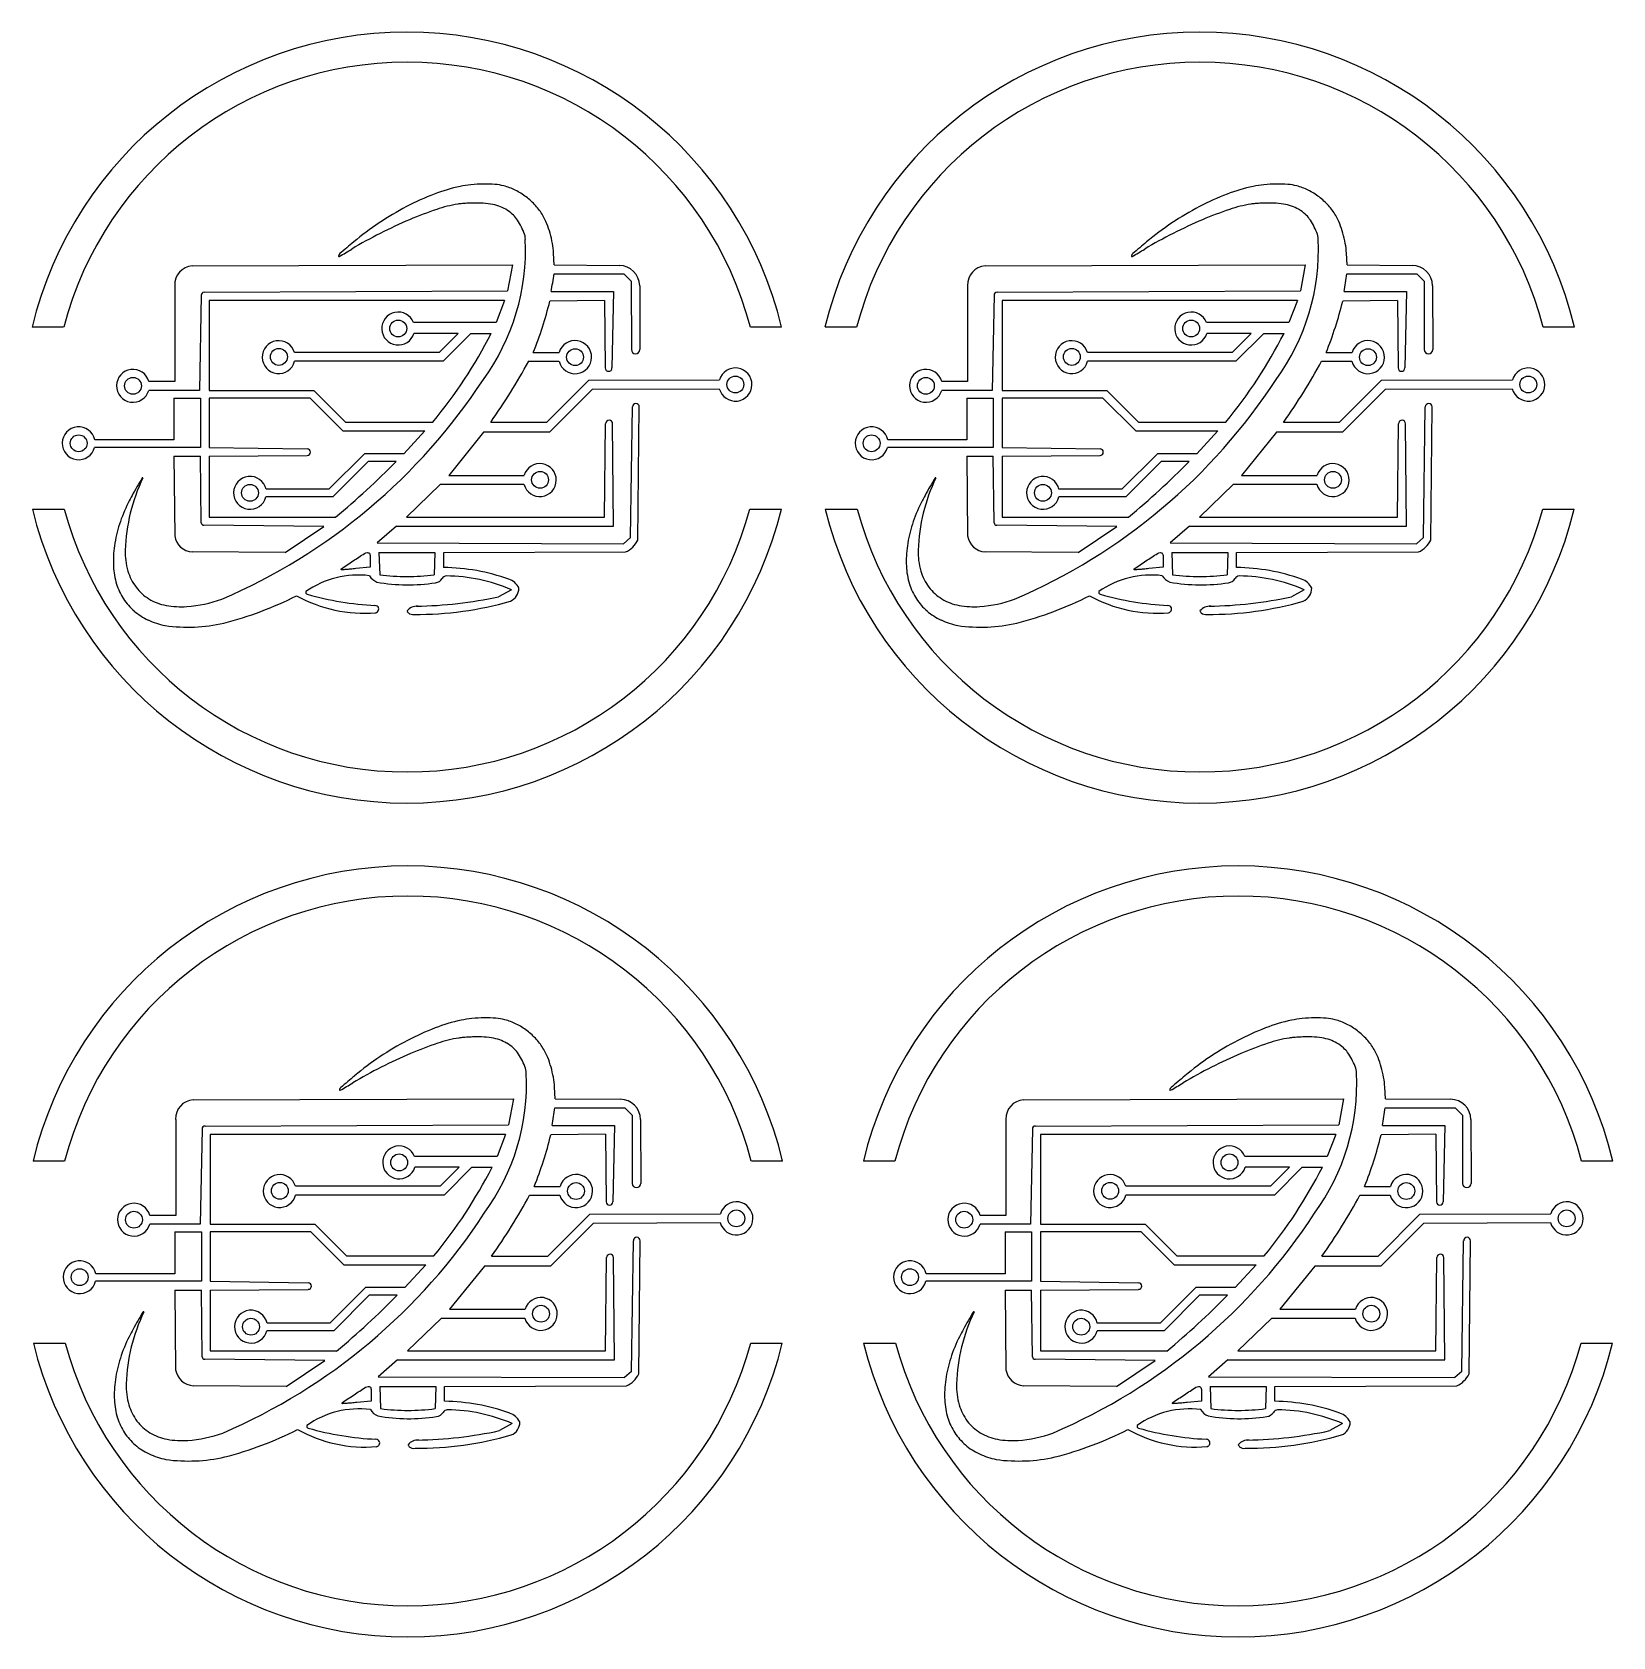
# Model space of a CAD drawing. Extents: x 3 to 124, y 2 to 124.
# Drawn here: x 65.7 to 124.2, y 2.4 to 61.8 of the extents above; entities that cross this region are included whole.
import ezdxf

# ---------------------------------------------------------------- set-up
doc = ezdxf.new("R2010")
doc.units = 0
doc.header["$MEASUREMENT"] = 0

msp = doc.modelspace()

# ---------------------------------------------------------------- linework, layer by layer
for p, q in [((85.043, 53.15), (85.017, 53.585)), ((114.356, 53.15), (114.33, 53.585)), ((72.287, 51.838), (72.287, 48.512)), ((83.208, 51.838), (72.287, 51.838)), ((101.6, 51.838), (101.6, 48.512)), ((112.522, 51.838), (101.6, 51.838)), ((78.561, 42.516), (80.629, 42.516)), ((107.874, 42.516), (109.942, 42.516)), ((83.456, 41.146), (82.984, 40.883)), ((112.769, 41.146), (112.297, 40.883)), ((85.078, 22.32), (85.053, 22.756)), ((115.774, 22.32), (115.748, 22.756)), ((72.323, 21.008), (72.323, 17.682)), ((83.244, 21.008), (72.323, 21.008)), ((103.018, 21.008), (103.018, 17.682)), ((113.939, 21.008), (103.018, 21.008)), ((78.596, 11.686), (80.665, 11.686)), ((109.292, 11.686), (111.36, 11.686)), ((83.491, 10.316), (83.02, 10.053)), ((114.187, 10.316), (113.715, 10.053))]:
    msp.add_line(p, q)
at = {"linetype": 'Continuous'}
for p, q in [((71.656, 53.116), (83.494, 53.15)), ((83.494, 53.15), (83.313, 52.189)), ((85.033, 52.822), (87.613, 52.822)), ((85.043, 53.15), (87.446, 53.135)), ((87.887, 52.548), (87.613, 52.822)), ((100.969, 53.116), (112.807, 53.15)), ((112.807, 53.15), (112.626, 52.189)), ((114.347, 52.822), (116.926, 52.822)), ((114.356, 53.15), (116.759, 53.135)), ((117.2, 52.548), (116.926, 52.822)), ((71.011, 52.391), (71.011, 48.84)), ((87.887, 52.548), (87.892, 50.025)), ((88.2, 52.384), (88.204, 50.026)), ((100.324, 52.391), (100.324, 48.84)), ((117.2, 52.548), (117.206, 50.025)), ((117.513, 52.384), (117.517, 50.026)), ((71.987, 52.035), (71.922, 48.512)), ((72.098, 52.141), (83.313, 52.189)), ((83.208, 51.838), (82.89, 51.018)), ((86.903, 51.84), (84.879, 51.815)), ((84.931, 52.166), (87.232, 52.166)), ((86.903, 51.84), (86.93, 49.342)), ((87.232, 52.166), (87.176, 49.342)), ((101.3, 52.035), (101.235, 48.512)), ((101.411, 52.141), (112.626, 52.189)), ((112.522, 51.838), (112.203, 51.018)), ((116.216, 51.84), (114.192, 51.815)), ((114.244, 52.166), (116.545, 52.166)), ((116.216, 51.84), (116.243, 49.342)), ((116.545, 52.166), (116.489, 49.342)), ((66.905, 50.85), (65.739, 50.85)), ((82.89, 51.018), (79.842, 51.018)), ((81.49, 50.62), (79.855, 50.62)), ((81.49, 50.62), (80.792, 49.917)), ((81.959, 50.62), (80.932, 49.59)), ((81.959, 50.62), (82.708, 50.62)), ((93.448, 50.85), (92.292, 50.85)), ((96.218, 50.85), (95.052, 50.85)), ((112.203, 51.018), (109.155, 51.018)), ((110.803, 50.62), (109.168, 50.62)), ((110.803, 50.62), (110.105, 49.917)), ((111.272, 50.62), (110.245, 49.59)), ((111.272, 50.62), (112.021, 50.62)), ((122.761, 50.85), (121.605, 50.85)), ((80.792, 49.917), (75.438, 49.917)), ((84.266, 49.915), (85.222, 49.915)), ((110.105, 49.917), (104.751, 49.917)), ((113.58, 49.915), (114.535, 49.915)), ((80.932, 49.59), (75.444, 49.59)), ((84.096, 49.59), (85.217, 49.59)), ((110.245, 49.59), (104.757, 49.59)), ((113.409, 49.59), (114.53, 49.59)), ((71.011, 48.84), (70.056, 48.84)), ((86.316, 48.887), (84.764, 47.333)), ((86.316, 48.887), (91.149, 48.902)), ((100.324, 48.84), (99.369, 48.84)), ((115.629, 48.887), (114.077, 47.333)), ((115.629, 48.887), (120.463, 48.902)), ((71.922, 48.512), (70.052, 48.512)), ((70.976, 48.231), (70.976, 46.685)), ((70.976, 48.231), (71.959, 48.231)), ((71.959, 48.231), (71.959, 46.404)), ((72.287, 48.512), (76.153, 48.512)), ((76.013, 48.231), (72.287, 48.231)), ((72.287, 48.231), (72.287, 46.405)), ((76.013, 48.231), (77.228, 47.013)), ((76.153, 48.512), (77.322, 47.341)), ((84.866, 46.966), (86.457, 48.559)), ((86.457, 48.559), (91.144, 48.577)), ((101.235, 48.512), (99.365, 48.512)), ((100.289, 48.231), (100.289, 46.685)), ((100.289, 48.231), (101.272, 48.231)), ((101.272, 48.231), (101.272, 46.404)), ((101.6, 48.512), (105.467, 48.512)), ((105.326, 48.231), (101.6, 48.231)), ((101.6, 48.231), (101.6, 46.405)), ((105.326, 48.231), (106.541, 47.013)), ((105.467, 48.512), (106.635, 47.341)), ((114.179, 46.966), (115.77, 48.559)), ((115.77, 48.559), (120.457, 48.577)), ((87.863, 43.07), (87.931, 47.905)), ((88.13, 42.982), (88.185, 47.902)), ((117.176, 43.07), (117.244, 47.905)), ((117.443, 42.982), (117.498, 47.902)), ((77.228, 47.013), (80.257, 47.013)), ((77.322, 47.341), (80.555, 47.345)), ((79.48, 46.17), (80.257, 47.013)), ((82.427, 46.966), (81.139, 45.373)), ((84.866, 46.966), (82.427, 46.966)), ((82.692, 47.333), (84.764, 47.333)), ((86.903, 43.828), (86.941, 47.281)), ((87.231, 43.5), (87.201, 47.279)), ((106.541, 47.013), (109.57, 47.013)), ((106.635, 47.341), (109.869, 47.345)), ((108.793, 46.17), (109.57, 47.013)), ((111.74, 46.966), (110.452, 45.373)), ((114.179, 46.966), (111.74, 46.966)), ((112.005, 47.333), (114.077, 47.333)), ((116.216, 43.828), (116.254, 47.281)), ((116.544, 43.5), (116.514, 47.279)), ((71.959, 46.404), (68.05, 46.404)), ((70.976, 46.685), (68.056, 46.685)), ((72.287, 46.405), (75.907, 46.352)), ((101.272, 46.404), (97.363, 46.404)), ((100.289, 46.685), (97.369, 46.685)), ((101.6, 46.405), (105.22, 46.352)), ((70.976, 46.076), (71.959, 46.076)), ((70.976, 46.076), (71.01, 43.134)), ((71.988, 43.617), (71.959, 46.076)), ((72.287, 46.076), (75.906, 46.107)), ((72.287, 46.076), (72.287, 43.828)), ((78.03, 46.17), (76.707, 44.858)), ((78.165, 45.889), (76.856, 44.577)), ((79.48, 46.17), (78.03, 46.17)), ((79.197, 45.887), (78.165, 45.889)), ((100.289, 46.076), (101.272, 46.076)), ((100.289, 46.076), (100.323, 43.134)), ((101.302, 43.617), (101.272, 46.076)), ((101.6, 46.076), (105.219, 46.107)), ((101.6, 46.076), (101.6, 43.828)), ((107.343, 46.17), (106.02, 44.858)), ((107.478, 45.889), (106.169, 44.577)), ((108.793, 46.17), (107.343, 46.17)), ((108.51, 45.887), (107.478, 45.889)), ((81.139, 45.373), (83.928, 45.373)), ((110.452, 45.373), (113.241, 45.373)), ((76.856, 44.577), (74.384, 44.577)), ((76.707, 44.858), (74.388, 44.858)), ((80.836, 45.041), (79.584, 43.828)), ((80.836, 45.041), (83.923, 45.041)), ((106.169, 44.577), (103.697, 44.577)), ((106.02, 44.858), (103.701, 44.858)), ((110.15, 45.041), (108.897, 43.828)), ((110.15, 45.041), (113.236, 45.041)), ((65.75, 44.123), (66.926, 44.123)), ((92.271, 44.123), (93.437, 44.123)), ((95.063, 44.123), (96.239, 44.123)), ((121.584, 44.123), (122.75, 44.123)), ((76.526, 43.476), (72.091, 43.526)), ((72.287, 43.828), (76.959, 43.828)), ((75.097, 42.516), (76.526, 43.476)), ((79.215, 43.5), (78.494, 42.874)), ((79.215, 43.5), (87.231, 43.5)), ((79.584, 43.828), (86.903, 43.828)), ((105.839, 43.476), (101.404, 43.526)), ((101.6, 43.828), (106.272, 43.828)), ((104.41, 42.516), (105.839, 43.476)), ((108.528, 43.5), (107.807, 42.874)), ((108.528, 43.5), (116.544, 43.5)), ((108.897, 43.828), (116.216, 43.828)), ((78.494, 42.874), (87.6, 42.844)), ((87.863, 43.07), (87.6, 42.844)), ((107.807, 42.874), (116.914, 42.844)), ((117.176, 43.07), (116.914, 42.844)), ((75.097, 42.516), (71.661, 42.543)), ((78.561, 42.516), (78.588, 41.697)), ((80.629, 42.516), (80.602, 41.697)), ((80.954, 42.517), (87.676, 42.539)), ((80.954, 41.967), (80.954, 42.517)), ((104.41, 42.516), (100.974, 42.543)), ((107.874, 42.516), (107.901, 41.697)), ((109.942, 42.516), (109.915, 41.697)), ((110.267, 42.517), (116.989, 42.539)), ((110.267, 41.967), (110.267, 42.517)), ((71.691, 22.286), (83.53, 22.32)), ((83.53, 22.32), (83.349, 21.36)), ((85.069, 21.992), (87.648, 21.992)), ((85.078, 22.32), (87.482, 22.306)), ((87.922, 21.718), (87.648, 21.992)), ((102.387, 22.286), (114.225, 22.32)), ((114.225, 22.32), (114.044, 21.36)), ((115.764, 21.992), (118.344, 21.992)), ((115.774, 22.32), (118.177, 22.306)), ((118.618, 21.718), (118.344, 21.992)), ((71.047, 21.561), (71.047, 18.01)), ((87.922, 21.718), (87.928, 19.196)), ((88.236, 21.554), (88.239, 19.196)), ((101.742, 21.561), (101.742, 18.01)), ((118.618, 21.718), (118.623, 19.196)), ((118.931, 21.554), (118.934, 19.196)), ((72.022, 21.205), (71.957, 17.682)), ((72.134, 21.312), (83.349, 21.36)), ((83.244, 21.008), (82.926, 20.189)), ((86.939, 21.01), (84.915, 20.985)), ((84.967, 21.336), (87.268, 21.336)), ((86.939, 21.01), (86.966, 18.512)), ((87.268, 21.336), (87.211, 18.512)), ((102.718, 21.205), (102.653, 17.682)), ((102.829, 21.312), (114.044, 21.36)), ((113.939, 21.008), (113.621, 20.189)), ((117.634, 21.01), (115.61, 20.985)), ((115.662, 21.336), (117.963, 21.336)), ((117.634, 21.01), (117.661, 18.512)), ((117.963, 21.336), (117.906, 18.512)), ((82.926, 20.189), (79.877, 20.189)), ((113.621, 20.189), (110.573, 20.189)), ((66.941, 20.02), (65.774, 20.02)), ((81.526, 19.79), (79.891, 19.79)), ((81.526, 19.79), (80.828, 19.088)), ((81.995, 19.79), (80.967, 18.76)), ((81.995, 19.79), (82.743, 19.79)), ((93.484, 20.02), (92.328, 20.02)), ((97.636, 20.02), (96.47, 20.02)), ((112.221, 19.79), (110.586, 19.79)), ((112.221, 19.79), (111.523, 19.088)), ((112.69, 19.79), (111.663, 18.76)), ((112.69, 19.79), (113.439, 19.79)), ((124.179, 20.02), (123.023, 20.02)), ((80.828, 19.088), (75.474, 19.088)), ((84.302, 19.086), (85.258, 19.086)), ((111.523, 19.088), (106.169, 19.088)), ((114.997, 19.086), (115.953, 19.086)), ((80.967, 18.76), (75.48, 18.76)), ((84.132, 18.76), (85.253, 18.76)), ((111.663, 18.76), (106.175, 18.76)), ((114.827, 18.76), (115.948, 18.76)), ((71.047, 18.01), (70.091, 18.01)), ((86.352, 18.057), (84.8, 16.503)), ((86.352, 18.057), (91.185, 18.073)), ((101.742, 18.01), (100.787, 18.01)), ((117.047, 18.057), (115.495, 16.503)), ((117.047, 18.057), (121.88, 18.073)), ((71.957, 17.682), (70.088, 17.682)), ((71.011, 17.401), (71.011, 15.856)), ((71.011, 17.401), (71.995, 17.401)), ((71.995, 17.401), (71.995, 15.574)), ((72.323, 17.682), (76.189, 17.682)), ((76.048, 17.401), (72.323, 17.401)), ((72.323, 17.401), (72.323, 15.576)), ((76.048, 17.401), (77.264, 16.183)), ((76.189, 17.682), (77.357, 16.511)), ((84.902, 16.137), (86.492, 17.729)), ((86.492, 17.729), (91.18, 17.747)), ((102.653, 17.682), (100.783, 17.682)), ((101.707, 17.401), (101.707, 15.856)), ((101.707, 17.401), (102.69, 17.401)), ((102.69, 17.401), (102.69, 15.574)), ((103.018, 17.682), (106.884, 17.682)), ((106.744, 17.401), (103.018, 17.401)), ((103.018, 17.401), (103.018, 15.576)), ((106.744, 17.401), (107.959, 16.183)), ((106.884, 17.682), (108.053, 16.511)), ((115.597, 16.137), (117.188, 17.729)), ((117.188, 17.729), (121.875, 17.747)), ((87.899, 12.24), (87.966, 17.076)), ((88.166, 12.152), (88.221, 17.073)), ((118.594, 12.24), (118.661, 17.076)), ((118.861, 12.152), (118.916, 17.073)), ((77.264, 16.183), (80.293, 16.183)), ((77.357, 16.511), (80.591, 16.515)), ((79.515, 15.34), (80.293, 16.183)), ((82.462, 16.137), (81.175, 14.544)), ((84.902, 16.137), (82.462, 16.137)), ((82.727, 16.503), (84.8, 16.503)), ((86.939, 12.998), (86.977, 16.451)), ((87.266, 12.67), (87.236, 16.45)), ((107.959, 16.183), (110.988, 16.183)), ((108.053, 16.511), (111.286, 16.515)), ((110.211, 15.34), (110.988, 16.183)), ((113.158, 16.137), (111.87, 14.544)), ((115.597, 16.137), (113.158, 16.137)), ((113.423, 16.503), (115.495, 16.503)), ((117.634, 12.998), (117.672, 16.451)), ((117.962, 12.67), (117.932, 16.45)), ((71.995, 15.574), (68.086, 15.574)), ((71.011, 15.856), (68.091, 15.856)), ((72.323, 15.576), (75.943, 15.522)), ((102.69, 15.574), (98.781, 15.574)), ((101.707, 15.856), (98.787, 15.856)), ((103.018, 15.576), (106.638, 15.522)), ((71.011, 15.247), (71.995, 15.247)), ((71.011, 15.247), (71.045, 12.305)), ((72.024, 12.787), (71.995, 15.247)), ((72.323, 15.247), (75.942, 15.277)), ((72.323, 15.247), (72.323, 12.998)), ((78.065, 15.34), (76.742, 14.029)), ((78.201, 15.059), (76.892, 13.747)), ((79.515, 15.34), (78.065, 15.34)), ((79.233, 15.057), (78.201, 15.059)), ((101.707, 15.247), (102.69, 15.247)), ((101.707, 15.247), (101.74, 12.305)), ((102.719, 12.787), (102.69, 15.247)), ((103.018, 15.247), (106.637, 15.277)), ((103.018, 15.247), (103.018, 12.998)), ((108.761, 15.34), (107.438, 14.029)), ((108.896, 15.059), (107.587, 13.747)), ((110.211, 15.34), (108.761, 15.34)), ((109.928, 15.057), (108.896, 15.059)), ((81.175, 14.544), (83.963, 14.544)), ((111.87, 14.544), (114.659, 14.544)), ((76.892, 13.747), (74.42, 13.747)), ((76.742, 14.029), (74.424, 14.029)), ((80.872, 14.212), (79.619, 12.998)), ((80.872, 14.212), (83.958, 14.212)), ((107.587, 13.747), (105.115, 13.747)), ((107.438, 14.029), (105.119, 14.029)), ((111.567, 14.212), (110.315, 12.998)), ((111.567, 14.212), (114.654, 14.212)), ((65.785, 13.293), (66.962, 13.293)), ((92.306, 13.293), (93.473, 13.293)), ((96.48, 13.293), (97.657, 13.293)), ((123.002, 13.293), (124.168, 13.293)), ((76.561, 12.647), (72.127, 12.697)), ((72.323, 12.998), (76.995, 12.998)), ((75.132, 11.686), (76.561, 12.647)), ((79.251, 12.67), (78.53, 12.044)), ((79.251, 12.67), (87.266, 12.67)), ((79.619, 12.998), (86.939, 12.998)), ((107.257, 12.647), (102.822, 12.697)), ((103.018, 12.998), (107.69, 12.998)), ((105.828, 11.686), (107.257, 12.647)), ((109.946, 12.67), (109.225, 12.044)), ((109.946, 12.67), (117.962, 12.67)), ((110.315, 12.998), (117.634, 12.998)), ((78.53, 12.044), (87.636, 12.014)), ((87.899, 12.24), (87.636, 12.014)), ((109.225, 12.044), (118.331, 12.014)), ((118.594, 12.24), (118.331, 12.014)), ((75.132, 11.686), (71.697, 11.713)), ((78.596, 11.686), (78.624, 10.868)), ((80.665, 11.686), (80.638, 10.868)), ((80.989, 11.687), (87.711, 11.71)), ((80.989, 11.138), (80.989, 11.687)), ((105.828, 11.686), (102.392, 11.713)), ((109.292, 11.686), (109.319, 10.868)), ((111.36, 11.686), (111.333, 10.868)), ((111.685, 11.687), (118.407, 11.71)), ((111.685, 11.138), (111.685, 11.687))]:
    msp.add_line(p, q, dxfattribs=at)
for points in [[(78.237, 42.244), (78.237, 41.972), (77.71, 41.923, -0.001614), (77.507, 41.904, -0.002616), (77.334, 41.89, -0.000411), (77.181, 41.879, -0.181257), (77.172, 41.882, -0.516437), (77.173, 41.921, -0.002096), (77.605, 42.21, -0.003399), (78.028, 42.486, -0.143626), (78.131, 42.516, -0.092815), (78.189, 42.505, -0.210656), (78.22, 42.474, -0.084443), (78.234, 42.408, -0.008285)], [(107.55, 42.244), (107.55, 41.972), (107.023, 41.923, -0.001614), (106.82, 41.904, -0.002616), (106.647, 41.89, -0.000411), (106.495, 41.879, -0.181257), (106.485, 41.882, -0.516437), (106.486, 41.921, -0.002096), (106.918, 42.21, -0.003399), (107.342, 42.486, -0.143626), (107.444, 42.516, -0.092815), (107.502, 42.505, -0.210656), (107.533, 42.474, -0.084443), (107.547, 42.408, -0.008285)], [(78.272, 11.415), (78.272, 11.143), (77.745, 11.093, -0.001614), (77.542, 11.075, -0.002616), (77.37, 11.061, -0.000411), (77.217, 11.049, -0.181257), (77.207, 11.052, -0.516437), (77.208, 11.092, -0.002096), (77.64, 11.38, -0.003399), (78.064, 11.656, -0.143626), (78.167, 11.686, -0.092815), (78.225, 11.675, -0.210656), (78.256, 11.644, -0.084443), (78.269, 11.578, -0.008285)], [(108.967, 11.415), (108.967, 11.143), (108.44, 11.093, -0.001614), (108.238, 11.075, -0.002616), (108.065, 11.061, -0.000411), (107.912, 11.049, -0.181257), (107.903, 11.052, -0.516437), (107.904, 11.092, -0.002096), (108.336, 11.38, -0.003399), (108.759, 11.656, -0.143626), (108.862, 11.686, -0.092815), (108.92, 11.675, -0.210656), (108.951, 11.644, -0.084443), (108.965, 11.578, -0.008285)]]:
    msp.add_lwpolyline(points, format="xyb", close=True)
for centre in [(79.274, 50.8), (108.587, 50.8), (74.863, 49.751), (85.811, 49.743), (104.176, 49.751), (115.124, 49.743), (69.468, 48.683), (91.738, 48.73), (98.781, 48.683), (121.051, 48.73), (67.461, 46.557), (96.774, 46.557), (84.517, 45.206), (113.831, 45.206), (73.794, 44.726), (103.108, 44.726), (79.31, 19.97), (110.005, 19.97), (74.898, 18.921), (85.846, 18.913), (105.593, 18.921), (116.541, 18.913), (69.504, 17.853), (91.773, 17.901), (100.199, 17.853), (122.469, 17.901), (67.497, 15.727), (98.192, 15.727), (84.553, 14.377), (115.248, 14.377), (73.83, 13.897), (104.525, 13.897)]:
    msp.add_circle(centre, 0.312, dxfattribs=at)
for centre, radius, start, end in [((79.593, 47.509), 14.252, 13.55735, 166.44265), ((108.906, 47.509), 14.252, 13.55735, 166.44265), ((79.599, 47.527), 13.121, 14.67008, 165.32992), ((108.912, 47.527), 13.121, 14.67008, 165.32992), ((75.795, 53.727), 8.186, 324.03119, 2.58511), ((105.108, 53.727), 8.186, 324.03119, 2.58511), ((71.703, 52.425), 0.693, 93.89622, 182.78286), ((23.764, 62.032), 61.958, 350.8374, 351.4512), ((87.438, 52.373), 0.762, 0.77569, 89.39585), ((101.016, 52.425), 0.693, 93.89622, 182.78286), ((53.077, 62.032), 61.958, 350.8374, 351.4512), ((116.751, 52.373), 0.762, 0.77569, 89.39585), ((72.095, 52.033), 0.109, 88.34655, 178.94377), ((70.98, 55.251), 14.318, 338.12106, 346.1145), ((101.408, 52.033), 0.109, 88.34655, 178.94377), ((100.293, 55.251), 14.318, 338.12106, 346.1145), ((79.274, 50.8), 0.608, 21.06215, 342.82907), ((108.587, 50.8), 0.608, 21.06215, 342.82907), ((66.738, 58.77), 17.93, 320.41416, 332.96393), ((96.051, 58.77), 17.93, 320.41416, 332.96393), ((74.855, 49.743), 0.608, 16.66224, 345.38301), ((85.811, 49.743), 0.613, 194.51174, 163.69197), ((88.048, 50.026), 0.156, 180.13029, 0.08575), ((104.169, 49.743), 0.608, 16.66224, 345.38301), ((115.124, 49.743), 0.613, 194.51174, 163.69197), ((117.361, 50.026), 0.156, 180.13029, 0.08575), ((69.468, 48.683), 0.608, 14.99381, 343.71766), ((63.345, 60.938), 23.652, 324.88372, 331.32664), ((87.053, 49.342), 0.123, 180, 0), ((91.738, 48.73), 0.613, 194.51174, 163.69197), ((98.781, 48.683), 0.608, 14.99381, 343.71766), ((92.658, 60.938), 23.652, 324.88372, 331.32664), ((116.366, 49.342), 0.123, 180, 0), ((121.051, 48.73), 0.613, 194.51174, 163.69197), ((64.121, 60.885), 21.865, 293.24037, 326.81804), ((93.434, 60.885), 21.865, 293.24037, 326.81804), ((88.058, 47.904), 0.127, 359.35786, 179.20296), ((117.371, 47.904), 0.127, 359.35786, 179.20296), ((67.461, 46.557), 0.608, 12.18742, 345.46549), ((87.071, 47.279), 0.13, 0, 179.36879), ((96.774, 46.557), 0.608, 12.18742, 345.46549), ((116.384, 47.279), 0.13, 0, 179.36879), ((75.905, 46.229), 0.122, 270.4848, 89.15384), ((105.218, 46.229), 0.122, 270.4848, 89.15384), ((57.708, 66.994), 30.121, 309.72658, 315.51378), ((84.51, 45.199), 0.608, 195.00107, 163.29645), ((87.021, 66.994), 30.121, 309.72658, 315.51378), ((113.823, 45.199), 0.608, 195.00107, 163.29645), ((75.889, 42.378), 6.712, 154.43323, 178.01644), ((73.794, 44.726), 0.608, 12.53706, 345.81804), ((105.203, 42.378), 6.712, 154.43323, 178.01644), ((103.108, 44.726), 0.608, 12.53706, 345.81804), ((79.593, 47.509), 14.252, 193.74387, 346.25613), ((79.599, 47.527), 13.121, 195.03511, 344.96489), ((108.906, 47.509), 14.252, 193.74387, 346.25613), ((108.912, 47.527), 13.121, 195.03511, 344.96489), ((72.084, 43.622), 0.0962, 183.39781, 274.07521), ((101.398, 43.622), 0.0962, 183.39781, 274.07521), ((71.696, 43.236), 0.694, 188.44546, 267.0993), ((87.304, 43.376), 0.916, 293.98743, 334.4936), ((101.01, 43.236), 0.694, 188.44546, 267.0993), ((116.617, 43.376), 0.916, 293.98743, 334.4936), ((77.794, 38.325), 3.363, 82.92411, 125.1188), ((79.595, 49.3), 7.669, 262.45354, 277.54646), ((80.622, 41.729), 0.326, 275.58976, 328.57985), ((81.075, 41.448), 0.207, 96.23196, 148.83622), ((80.853, 34.591), 7.377, 70.14861, 89.22018), ((80.975, 35.348), 6.306, 66.8366, 89.29732), ((107.107, 38.325), 3.363, 82.92411, 125.1188), ((108.908, 49.3), 7.669, 262.45354, 277.54646), ((109.935, 41.729), 0.326, 275.58976, 328.57985), ((110.388, 41.448), 0.207, 96.23196, 148.83622), ((110.166, 34.591), 7.377, 70.14861, 89.22018), ((110.288, 35.348), 6.306, 66.8366, 89.29732), ((75.934, 41.051), 0.0788, 161.56505, 254.11968), ((78.91, 51.448), 10.893, 254.02421, 267.38938), ((79.635, 47.862), 6.538, 259.90356, 278.96794), ((83.166, 40.926), 0.634, 26.26557, 72.31514), ((83.217, 41.198), 0.517, 292.92972, 0.86613), ((105.247, 41.051), 0.0788, 161.56505, 254.11968), ((108.224, 51.448), 10.893, 254.02421, 267.38938), ((108.948, 47.862), 6.538, 259.90356, 278.96794), ((112.479, 40.926), 0.634, 26.26557, 72.31514), ((112.53, 41.198), 0.517, 292.92972, 0.86613), ((69.569, 52.643), 13.143, 284.34913, 296.90415), ((78.027, 45.456), 5.182, 241.02138, 274.57562), ((79.99, 52.51), 12.277, 269.38882, 286.21554), ((79.696, 56.17), 15.637, 270.9112, 282.13806), ((98.882, 52.643), 13.143, 284.34913, 296.90415), ((107.34, 45.456), 5.182, 241.02138, 274.57562), ((109.303, 52.51), 12.277, 269.38882, 286.21554), ((109.009, 56.17), 15.637, 270.9112, 282.13806), ((71.48, 45.867), 6.107, 262.20931, 282.7336), ((100.793, 45.867), 6.107, 262.20931, 282.7336), ((79.629, 16.679), 14.252, 13.55735, 166.44265), ((110.324, 16.679), 14.252, 13.55735, 166.44265), ((79.634, 16.697), 13.121, 14.67008, 165.32992), ((110.329, 16.697), 13.121, 14.67008, 165.32992), ((75.831, 22.897), 8.186, 324.03119, 2.58511), ((106.526, 22.897), 8.186, 324.03119, 2.58511), ((71.738, 21.595), 0.693, 93.89622, 182.78286), ((23.799, 31.202), 61.958, 350.8374, 351.4512), ((87.474, 21.544), 0.762, 0.77569, 89.39585), ((102.434, 21.595), 0.693, 93.89622, 182.78286), ((54.495, 31.202), 61.958, 350.8374, 351.4512), ((118.169, 21.544), 0.762, 0.77569, 89.39585), ((72.131, 21.203), 0.109, 88.34655, 178.94377), ((71.015, 24.421), 14.318, 338.12106, 346.1145), ((102.826, 21.203), 0.109, 88.34655, 178.94377), ((101.711, 24.421), 14.318, 338.12106, 346.1145), ((79.31, 19.97), 0.608, 21.06215, 342.82907), ((110.005, 19.97), 0.608, 21.06215, 342.82907), ((66.773, 27.94), 17.93, 320.41416, 332.96393), ((97.468, 27.94), 17.93, 320.41416, 332.96393), ((74.891, 18.913), 0.608, 16.66224, 345.38301), ((85.846, 18.913), 0.613, 194.51174, 163.69197), ((88.084, 19.196), 0.156, 180.13029, 0.08575), ((105.586, 18.913), 0.608, 16.66224, 345.38301), ((116.541, 18.913), 0.613, 194.51174, 163.69197), ((118.779, 19.196), 0.156, 180.13029, 0.08575), ((69.504, 17.853), 0.608, 14.99381, 343.71766), ((63.381, 30.108), 23.652, 324.88372, 331.32664), ((87.088, 18.512), 0.123, 180, 0), ((91.773, 17.901), 0.613, 194.51174, 163.69197), ((100.199, 17.853), 0.608, 14.99381, 343.71766), ((94.076, 30.108), 23.652, 324.88372, 331.32664), ((117.784, 18.512), 0.123, 180, 0), ((122.469, 17.901), 0.613, 194.51174, 163.69197), ((64.157, 30.056), 21.865, 293.24037, 326.81804), ((94.852, 30.056), 21.865, 293.24037, 326.81804), ((88.094, 17.074), 0.127, 359.35786, 179.20296), ((118.789, 17.074), 0.127, 359.35786, 179.20296), ((67.497, 15.727), 0.608, 12.18742, 345.46549), ((87.106, 16.45), 0.13, 0, 179.36879), ((98.192, 15.727), 0.608, 12.18742, 345.46549), ((117.802, 16.45), 0.13, 0, 179.36879), ((75.941, 15.4), 0.122, 270.4848, 89.15384), ((106.636, 15.4), 0.122, 270.4848, 89.15384), ((57.744, 36.164), 30.121, 309.72658, 315.51378), ((84.546, 14.369), 0.608, 195.00107, 163.29645), ((88.439, 36.164), 30.121, 309.72658, 315.51378), ((115.241, 14.369), 0.608, 195.00107, 163.29645), ((75.925, 11.549), 6.712, 154.43323, 178.01644), ((73.83, 13.897), 0.608, 12.53706, 345.81804), ((106.62, 11.549), 6.712, 154.43323, 178.01644), ((104.525, 13.897), 0.608, 12.53706, 345.81804), ((79.629, 16.679), 14.252, 193.74387, 346.25613), ((79.634, 16.697), 13.121, 195.03511, 344.96489), ((110.324, 16.679), 14.252, 193.74387, 346.25613), ((110.329, 16.697), 13.121, 195.03511, 344.96489), ((72.12, 12.793), 0.0962, 183.39781, 274.07521), ((102.815, 12.793), 0.0962, 183.39781, 274.07521), ((71.732, 12.407), 0.694, 188.44546, 267.0993), ((87.339, 12.547), 0.916, 293.98743, 334.4936), ((102.427, 12.407), 0.694, 188.44546, 267.0993), ((118.034, 12.547), 0.916, 293.98743, 334.4936), ((77.83, 7.496), 3.363, 82.92411, 125.1188), ((79.631, 18.47), 7.669, 262.45354, 277.54646), ((80.658, 10.9), 0.326, 275.58976, 328.57985), ((81.111, 10.618), 0.207, 96.23196, 148.83622), ((80.889, 3.761), 7.377, 70.14861, 89.22018), ((81.011, 4.519), 6.306, 66.8366, 89.29732), ((83.201, 10.096), 0.634, 26.26557, 72.31514), ((108.525, 7.496), 3.363, 82.92411, 125.1188), ((110.326, 18.47), 7.669, 262.45354, 277.54646), ((111.353, 10.9), 0.326, 275.58976, 328.57985), ((111.806, 10.618), 0.207, 96.23196, 148.83622), ((111.584, 3.761), 7.377, 70.14861, 89.22018), ((111.706, 4.519), 6.306, 66.8366, 89.29732), ((113.897, 10.096), 0.634, 26.26557, 72.31514), ((69.604, 21.813), 13.143, 284.34913, 296.90415), ((78.062, 14.627), 5.182, 241.02138, 274.57562), ((75.97, 10.222), 0.0788, 161.56505, 254.11968), ((78.946, 20.618), 10.893, 254.02421, 267.38938), ((79.67, 17.033), 6.538, 259.90356, 278.96794), ((83.253, 10.369), 0.517, 292.92972, 0.86613), ((100.3, 21.813), 13.143, 284.34913, 296.90415), ((108.757, 14.627), 5.182, 241.02138, 274.57562), ((106.665, 10.222), 0.0788, 161.56505, 254.11968), ((109.641, 20.618), 10.893, 254.02421, 267.38938), ((110.366, 17.033), 6.538, 259.90356, 278.96794), ((113.948, 10.369), 0.517, 292.92972, 0.86613), ((80.026, 21.681), 12.277, 269.38882, 286.21554), ((79.732, 25.341), 15.637, 270.9112, 282.13806), ((110.721, 21.681), 12.277, 269.38882, 286.21554), ((110.427, 25.341), 15.637, 270.9112, 282.13806), ((71.515, 15.037), 6.107, 262.20931, 282.7336), ((102.211, 15.037), 6.107, 262.20931, 282.7336)]:
    msp.add_arc(centre, radius, start, end, dxfattribs=at)
for centre, radius, start, end in [((82.869, 49.913), 6.281, 102.00236, 111.1275), ((82.296, 52.605), 3.529, 95.3978, 102.00241), ((82.486, 50.594), 5.549, 90.69269, 95.39784), ((82.482, 50.936), 5.207, 85.93278, 90.69268), ((82.724, 54.339), 1.795, 75.40073, 85.93275), ((82.632, 53.985), 2.16, 63.3502, 75.40076), ((82.46, 53.642), 2.544, 52.69012, 63.35022), ((112.182, 49.913), 6.281, 102.00236, 111.1275), ((111.61, 52.605), 3.529, 95.3978, 102.00241), ((111.8, 50.594), 5.549, 90.69269, 95.39784), ((111.795, 50.936), 5.207, 85.93278, 90.69268), ((112.037, 54.339), 1.795, 75.40073, 85.93275), ((111.945, 53.985), 2.16, 63.3502, 75.40076), ((111.773, 53.642), 2.544, 52.69012, 63.35022), ((84.661, 45.572), 10.982, 117.55581, 123.72393), ((84.219, 46.42), 10.026, 111.1275, 117.55577), ((85.483, 41.167), 14.832, 108.81879, 112.96587), ((82.216, 50.752), 4.706, 99.06222, 108.81884), ((81.827, 53.193), 2.234, 94.63467, 99.06216), ((82.153, 49.176), 6.265, 92.58351, 94.63465), ((82.171, 48.773), 6.668, 90.55511, 92.58355), ((82.148, 51.085), 4.356, 87.76451, 90.55514), ((82.182, 51.948), 3.492, 81.63722, 87.76457), ((82.449, 53.766), 1.655, 70.92618, 81.63727), ((82.544, 54.039), 1.365, 58.96378, 70.92612), ((82.383, 53.771), 1.678, 48.71647, 58.96375), ((82.454, 53.635), 2.554, 42.05011, 52.69008), ((82.716, 53.871), 2.202, 30.15771, 42.05011), ((113.974, 45.572), 10.982, 117.55581, 123.72393), ((113.532, 46.42), 10.026, 111.1275, 117.55577), ((114.796, 41.167), 14.832, 108.81879, 112.96587), ((111.529, 50.752), 4.706, 99.06222, 108.81884), ((111.14, 53.193), 2.234, 94.63467, 99.06216), ((111.466, 49.176), 6.265, 92.58351, 94.63465), ((111.484, 48.773), 6.668, 90.55511, 92.58355), ((111.461, 51.085), 4.356, 87.76451, 90.55514), ((111.495, 51.948), 3.492, 81.63722, 87.76457), ((111.762, 53.766), 1.655, 70.92618, 81.63727), ((111.857, 54.039), 1.365, 58.96378, 70.92612), ((111.696, 53.771), 1.678, 48.71647, 58.96375), ((111.767, 53.635), 2.554, 42.05011, 52.69008), ((112.029, 53.871), 2.202, 30.15771, 42.05011), ((84.435, 45.91), 10.576, 123.72396, 130.06887), ((86.502, 38.761), 17.446, 112.96582, 116.90166), ((82.845, 54.298), 0.977, 35.29026, 48.71647), ((81.737, 53.514), 2.334, 28.28631, 35.29026), ((81.615, 53.448), 2.473, 21.40259, 28.28633), ((82.631, 53.822), 2.299, 21.84162, 30.15777), ((81.39, 53.324), 3.637, 15.94263, 21.84165), ((113.748, 45.91), 10.576, 123.72396, 130.06887), ((115.816, 38.761), 17.446, 112.96582, 116.90166), ((112.158, 54.298), 0.977, 35.29026, 48.71647), ((111.05, 53.514), 2.334, 28.28631, 35.29026), ((110.928, 53.448), 2.473, 21.40259, 28.28633), ((111.944, 53.822), 2.299, 21.84162, 30.15777), ((110.703, 53.324), 3.637, 15.94263, 21.84165), ((144.647, -25.672), 104.114, 130.06894, 130.43747), ((86.57, 38.627), 17.596, 116.90165, 120.81228), ((83.418, 54.108), 0.556, 358.75299, 25.87798), ((81.216, 53.274), 3.818, 10.16573, 15.94267), ((173.96, -25.672), 104.114, 130.06894, 130.43747), ((115.883, 38.627), 17.596, 116.90165, 120.81228), ((112.731, 54.108), 0.556, 358.75299, 25.87798), ((110.529, 53.274), 3.818, 10.16573, 15.94267), ((77.085, 53.485), 0.0202, 165.11097, 300.13131), ((77.22, 53.449), 0.16, 130.43747, 165.11105), ((54.455, 92.475), 45.103, 300.13137, 300.81227), ((81.921, 53.401), 3.101, 3.41432, 10.1657), ((106.398, 53.485), 0.0202, 165.11097, 300.13131), ((106.533, 53.449), 0.16, 130.43747, 165.11105), ((83.768, 92.475), 45.103, 300.13137, 300.81227), ((111.234, 53.401), 3.101, 3.41432, 10.1657), ((125.159, 12.418), 64.369, 149.32019, 149.6454), ((69.831, 45.243), 0.0367, 89.99995, 149.32025), ((69.831, 45.276), 0.00372, 339.0522, 89.99988), ((154.472, 12.418), 64.369, 149.32019, 149.6454), ((99.145, 45.243), 0.0367, 89.99995, 149.32025), ((99.145, 45.276), 0.00372, 339.0522, 89.99988), ((76.219, 40.895), 7.745, 151.14224, 153.45439), ((81.559, 37.952), 13.842, 149.64531, 151.14231), ((105.532, 40.895), 7.745, 151.14224, 153.45439), ((110.872, 37.952), 13.842, 149.64531, 151.14231), ((74.378, 41.814), 5.687, 153.45438, 162.06577), ((103.691, 41.814), 5.687, 153.45438, 162.06577), ((73.508, 42.096), 4.772, 162.06577, 171.88758), ((102.821, 42.096), 4.772, 162.06577, 171.88758), ((72.823, 42.194), 4.081, 171.88754, 182.50166), ((102.136, 42.194), 4.081, 171.88754, 182.50166), ((71.608, 42.527), 2.427, 178.03332, 196.539), ((100.921, 42.527), 2.427, 178.03332, 196.539), ((71.365, 42.13), 2.622, 182.50165, 197.28793), ((71.124, 42.388), 1.924, 196.67933, 216.67577), ((78.727, 41.992), 0.614, 212.40526, 247.18812), ((100.678, 42.13), 2.622, 182.50165, 197.28793), ((100.437, 42.388), 1.924, 196.67933, 216.67577), ((108.04, 41.992), 0.614, 212.40526, 247.18812), ((70.973, 42.008), 2.211, 197.28795, 212.97368), ((70.923, 42.239), 1.673, 216.67576, 238.87601), ((75.934, 41.051), 0.0788, 161.56505, 253.93012), ((100.287, 42.008), 2.211, 197.28795, 212.97368), ((100.236, 42.239), 1.673, 216.67576, 238.87601), ((105.247, 41.051), 0.0788, 161.56505, 253.93012), ((70.863, 41.936), 2.079, 212.97372, 229.39906), ((70.968, 42.059), 2.242, 229.3991, 245.15532), ((71.043, 42.438), 1.907, 238.87598, 259.46477), ((71.239, 43.492), 2.978, 259.46476, 274.20426), ((71.098, 45.416), 4.907, 274.20431, 289.6585), ((78.371, 40.34), 0.23, 56.57164, 79.23859), ((78.429, 40.428), 0.125, 20.71388, 56.57158), ((78.378, 40.454), 0.178, 314.99998, 342.038), ((78.443, 40.433), 0.11, 342.03797, 20.7139), ((79.98, 40.03), 0.506, 87.98371, 138.67987), ((79.684, 40.377), 0.085, 188.67381, 214.64923), ((100.176, 41.936), 2.079, 212.97372, 229.39906), ((100.282, 42.059), 2.242, 229.3991, 245.15532), ((100.356, 42.438), 1.907, 238.87598, 259.46477), ((100.552, 43.492), 2.978, 259.46476, 274.20426), ((100.411, 45.416), 4.907, 274.20431, 289.6585), ((107.684, 40.34), 0.23, 56.57164, 79.23859), ((107.743, 40.428), 0.125, 20.71388, 56.57158), ((107.691, 40.454), 0.178, 314.99998, 342.038), ((107.756, 40.433), 0.11, 342.03797, 20.7139), ((109.293, 40.03), 0.506, 87.98371, 138.67987), ((108.997, 40.377), 0.085, 188.67381, 214.64923), ((71.269, 42.709), 2.958, 245.15536, 257.95406), ((78.403, 40.429), 0.143, 284.91289, 314.99995), ((79.855, 40.495), 0.293, 214.64926, 224.99992), ((79.806, 40.466), 0.238, 228.4118, 283.01134), ((100.583, 42.709), 2.958, 245.15536, 257.95406), ((107.716, 40.429), 0.143, 284.91289, 314.99995), ((109.168, 40.495), 0.293, 214.64926, 224.99992), ((109.119, 40.466), 0.238, 228.4118, 283.01134), ((84.254, 15.59), 10.026, 111.1275, 117.55577), ((82.904, 19.083), 6.281, 102.00236, 111.1275), ((82.332, 21.775), 3.529, 95.3978, 102.00241), ((82.522, 19.764), 5.549, 90.69269, 95.39784), ((82.518, 20.106), 5.207, 85.93278, 90.69268), ((82.76, 23.509), 1.795, 75.40073, 85.93275), ((82.668, 23.156), 2.16, 63.3502, 75.40076), ((82.496, 22.813), 2.544, 52.69012, 63.35022), ((114.95, 15.59), 10.026, 111.1275, 117.55577), ((113.6, 19.083), 6.281, 102.00236, 111.1275), ((113.027, 21.775), 3.529, 95.3978, 102.00241), ((113.217, 19.764), 5.549, 90.69269, 95.39784), ((113.213, 20.106), 5.207, 85.93278, 90.69268), ((113.455, 23.509), 1.795, 75.40073, 85.93275), ((113.363, 23.156), 2.16, 63.3502, 75.40076), ((113.191, 22.813), 2.544, 52.69012, 63.35022), ((84.696, 14.743), 10.982, 117.55581, 123.72393), ((85.518, 10.337), 14.832, 108.81879, 112.96587), ((82.252, 19.923), 4.706, 99.06222, 108.81884), ((81.862, 22.364), 2.234, 94.63467, 99.06216), ((82.188, 18.346), 6.265, 92.58351, 94.63465), ((82.206, 17.943), 6.668, 90.55511, 92.58355), ((82.184, 20.255), 4.356, 87.76451, 90.55514), ((82.218, 21.118), 3.492, 81.63722, 87.76457), ((82.485, 22.936), 1.655, 70.92618, 81.63727), ((82.579, 23.21), 1.365, 58.96378, 70.92612), ((82.418, 22.942), 1.678, 48.71647, 58.96375), ((82.49, 22.805), 2.554, 42.05011, 52.69008), ((82.751, 23.041), 2.202, 30.15771, 42.05011), ((115.392, 14.743), 10.982, 117.55581, 123.72393), ((116.214, 10.337), 14.832, 108.81879, 112.96587), ((112.947, 19.923), 4.706, 99.06222, 108.81884), ((112.558, 22.364), 2.234, 94.63467, 99.06216), ((112.883, 18.346), 6.265, 92.58351, 94.63465), ((112.902, 17.943), 6.668, 90.55511, 92.58355), ((112.879, 20.255), 4.356, 87.76451, 90.55514), ((112.913, 21.118), 3.492, 81.63722, 87.76457), ((113.18, 22.936), 1.655, 70.92618, 81.63727), ((113.275, 23.21), 1.365, 58.96378, 70.92612), ((113.113, 22.942), 1.678, 48.71647, 58.96375), ((113.185, 22.805), 2.554, 42.05011, 52.69008), ((113.447, 23.041), 2.202, 30.15771, 42.05011), ((84.471, 15.08), 10.576, 123.72396, 130.06887), ((86.538, 7.931), 17.446, 112.96582, 116.90166), ((82.881, 23.468), 0.977, 35.29026, 48.71647), ((81.773, 22.684), 2.334, 28.28631, 35.29026), ((81.651, 22.619), 2.473, 21.40259, 28.28633), ((82.667, 22.992), 2.299, 21.84162, 30.15777), ((81.426, 22.494), 3.637, 15.94263, 21.84165), ((115.166, 15.08), 10.576, 123.72396, 130.06887), ((117.233, 7.931), 17.446, 112.96582, 116.90166), ((113.576, 23.468), 0.977, 35.29026, 48.71647), ((112.468, 22.684), 2.334, 28.28631, 35.29026), ((112.346, 22.619), 2.473, 21.40259, 28.28633), ((113.362, 22.992), 2.299, 21.84162, 30.15777), ((112.121, 22.494), 3.637, 15.94263, 21.84165), ((144.683, -56.502), 104.114, 130.06894, 130.43747), ((86.606, 7.797), 17.596, 116.90165, 120.81228), ((83.453, 23.279), 0.556, 358.75299, 25.87798), ((81.251, 22.445), 3.818, 10.16573, 15.94267), ((175.378, -56.502), 104.114, 130.06894, 130.43747), ((117.301, 7.797), 17.596, 116.90165, 120.81228), ((114.149, 23.279), 0.556, 358.75299, 25.87798), ((111.946, 22.445), 3.818, 10.16573, 15.94267), ((77.256, 22.619), 0.16, 130.43747, 165.11105), ((77.121, 22.655), 0.0202, 165.11097, 300.13131), ((54.49, 61.646), 45.103, 300.13137, 300.81227), ((81.957, 22.571), 3.101, 3.41432, 10.1657), ((107.816, 22.655), 0.0202, 165.11097, 300.13131), ((107.951, 22.619), 0.16, 130.43747, 165.11105), ((85.185, 61.646), 45.103, 300.13137, 300.81227), ((112.652, 22.571), 3.101, 3.41432, 10.1657), ((125.195, -18.411), 64.369, 149.32019, 149.6454), ((69.867, 14.413), 0.0367, 89.99995, 149.32025), ((69.867, 14.446), 0.00372, 339.0522, 89.99988), ((155.89, -18.411), 64.369, 149.32019, 149.6454), ((100.562, 14.413), 0.0367, 89.99995, 149.32025), ((100.562, 14.446), 0.00372, 339.0522, 89.99988), ((76.255, 10.065), 7.745, 151.14224, 153.45439), ((81.594, 7.122), 13.842, 149.64531, 151.14231), ((106.95, 10.065), 7.745, 151.14224, 153.45439), ((112.29, 7.122), 13.842, 149.64531, 151.14231), ((74.414, 10.985), 5.687, 153.45438, 162.06577), ((105.109, 10.985), 5.687, 153.45438, 162.06577), ((73.543, 11.266), 4.772, 162.06577, 171.88758), ((104.239, 11.266), 4.772, 162.06577, 171.88758), ((72.858, 11.364), 4.081, 171.88754, 182.50166), ((103.554, 11.364), 4.081, 171.88754, 182.50166), ((71.643, 11.698), 2.427, 178.03332, 196.539), ((102.339, 11.698), 2.427, 178.03332, 196.539), ((71.401, 11.3), 2.622, 182.50165, 197.28793), ((71.159, 11.559), 1.924, 196.67933, 216.67577), ((78.762, 11.162), 0.614, 212.40526, 247.18812), ((102.096, 11.3), 2.622, 182.50165, 197.28793), ((101.855, 11.559), 1.924, 196.67933, 216.67577), ((109.457, 11.162), 0.614, 212.40526, 247.18812), ((71.009, 11.178), 2.211, 197.28795, 212.97368), ((70.958, 11.409), 1.673, 216.67576, 238.87601), ((75.97, 10.222), 0.0788, 161.56505, 253.93012), ((101.704, 11.178), 2.211, 197.28795, 212.97368), ((101.654, 11.409), 1.673, 216.67576, 238.87601), ((106.665, 10.222), 0.0788, 161.56505, 253.93012), ((70.898, 11.107), 2.079, 212.97372, 229.39906), ((71.004, 11.23), 2.242, 229.3991, 245.15532), ((71.079, 11.609), 1.907, 238.87598, 259.46477), ((71.275, 12.663), 2.978, 259.46476, 274.20426), ((71.133, 14.586), 4.907, 274.20431, 289.6585), ((78.407, 9.51), 0.23, 56.57164, 79.23859), ((78.439, 9.599), 0.143, 284.91289, 314.99995), ((78.465, 9.598), 0.125, 20.71388, 56.57158), ((78.414, 9.624), 0.178, 314.99998, 342.038), ((78.478, 9.603), 0.11, 342.03797, 20.7139), ((80.016, 9.2), 0.506, 87.98371, 138.67987), ((79.72, 9.547), 0.085, 188.67381, 214.64923), ((79.891, 9.665), 0.293, 214.64926, 224.99992), ((101.594, 11.107), 2.079, 212.97372, 229.39906), ((101.699, 11.23), 2.242, 229.3991, 245.15532), ((101.774, 11.609), 1.907, 238.87598, 259.46477), ((101.97, 12.663), 2.978, 259.46476, 274.20426), ((101.829, 14.586), 4.907, 274.20431, 289.6585), ((109.102, 9.51), 0.23, 56.57164, 79.23859), ((109.134, 9.599), 0.143, 284.91289, 314.99995), ((109.16, 9.598), 0.125, 20.71388, 56.57158), ((109.109, 9.624), 0.178, 314.99998, 342.038), ((109.174, 9.603), 0.11, 342.03797, 20.7139), ((110.711, 9.2), 0.506, 87.98371, 138.67987), ((110.415, 9.547), 0.085, 188.67381, 214.64923), ((110.586, 9.665), 0.293, 214.64926, 224.99992), ((71.305, 11.88), 2.958, 245.15536, 257.95406), ((79.841, 9.636), 0.238, 228.4118, 283.01134), ((102, 11.88), 2.958, 245.15536, 257.95406), ((110.537, 9.636), 0.238, 228.4118, 283.01134)]:
    msp.add_arc(centre, radius, start, end)

doc.saveas('drawing.dxf')
